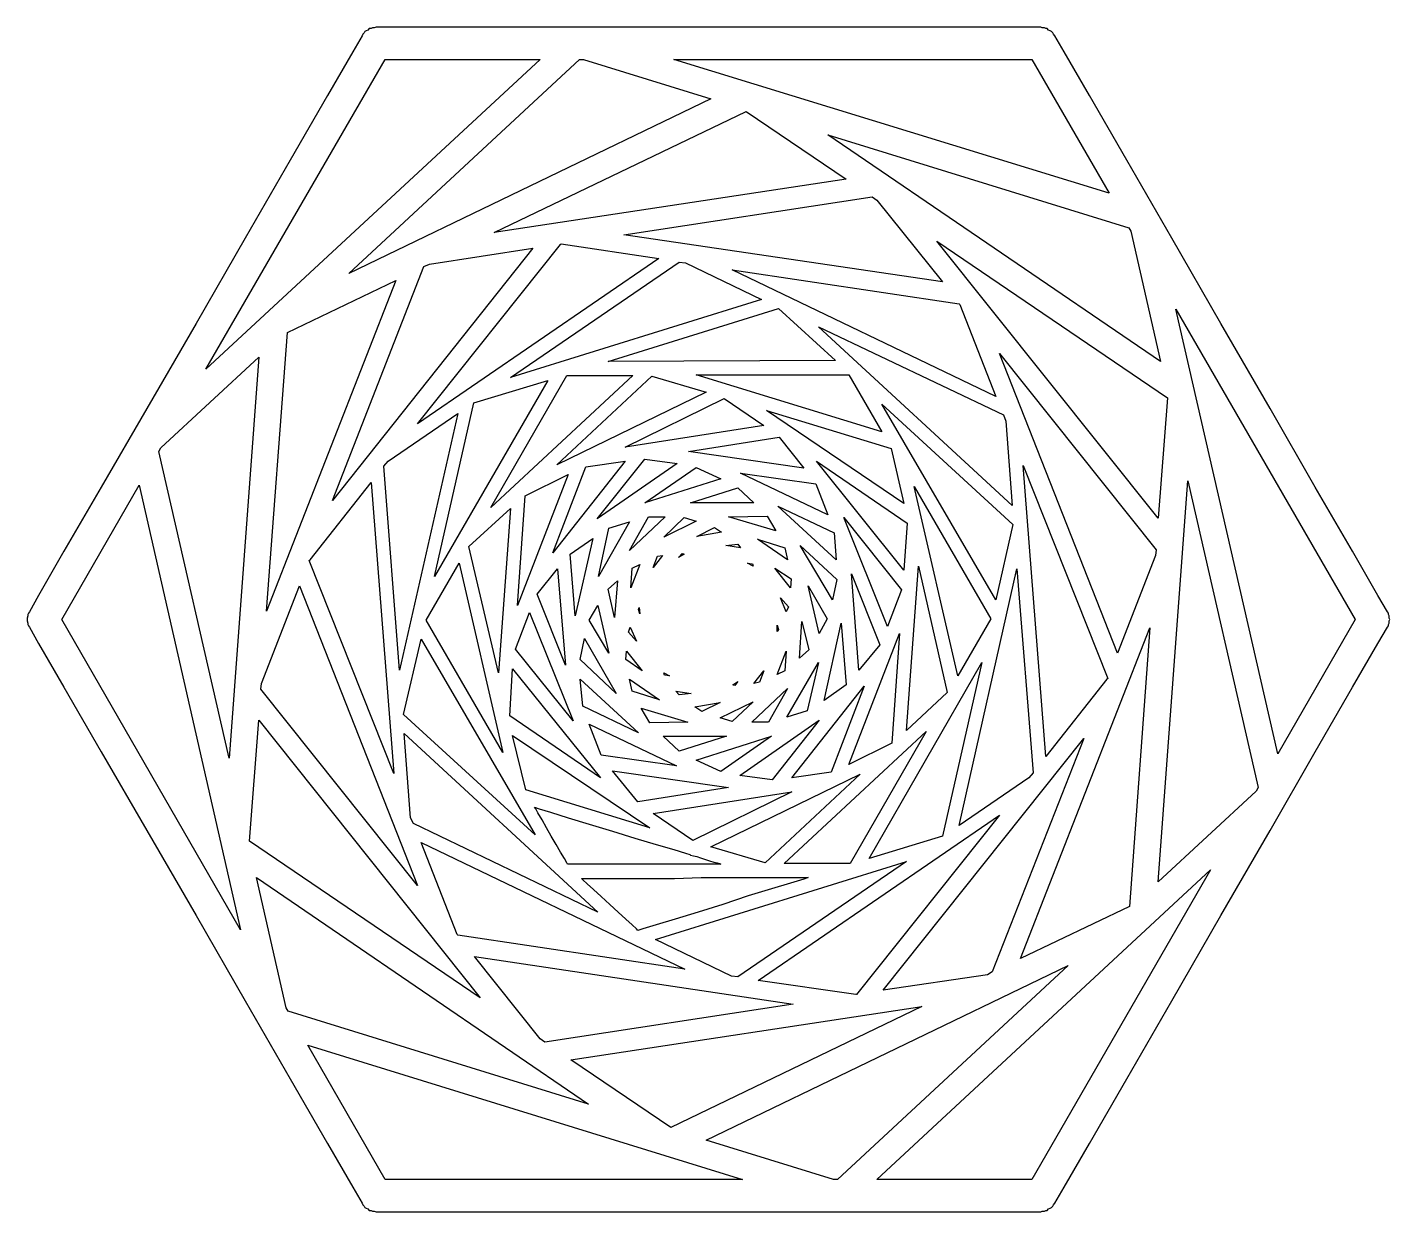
# Model space of a CAD drawing. Extents: x 1.6 to 49.5, y 3.5 to 45.2.
import ezdxf

# ---------------------------------------------------------------- set-up
doc = ezdxf.new("R2010")
doc.units = 0
doc.layers.add('Layer_1', color=7, linetype='CONTINUOUS')

msp = doc.modelspace()

# ---------------------------------------------------------------- linework, layer by layer
at = {"layer": 'Layer_1', "color": 1}
msp.add_lwpolyline([(49.399819, 24.62276), (49.053918, 25.191027), (48.164457, 26.747584), (46.854972, 28.995944), (45.273708, 31.763156), (43.5442, 34.752734), (41.814693, 37.742311), (40.233428, 40.484816), (38.923944, 42.757884), (38.034483, 44.289733), (37.713289, 44.858), (37.663874, 44.907415), (37.639167, 44.956829), (37.589752, 45.006244), (37.540338, 45.030951), (37.490923, 45.055658), (37.441509, 45.105073), (37.392094, 45.105073), (37.34268, 45.12978), (37.268558, 45.12978), (37.219143, 45.154487), (36.576755, 45.154487), (34.797833, 45.154487), (32.178864, 45.154487), (28.991628, 45.154487), (25.532613, 45.154487), (22.073597, 45.154487), (18.911069, 45.154487), (16.2921, 45.154487), (14.513178, 45.154487), (13.870789, 45.154487), (13.796667, 45.12978), (13.747253, 45.12978), (13.697838, 45.105073), (13.623717, 45.105073), (13.574302, 45.055658), (13.524887, 45.030951), (13.475473, 45.006244), (13.450766, 44.956829), (13.401351, 44.907415), (13.376644, 44.858), (13.05545, 44.289733), (12.165989, 42.757884), (10.856504, 40.484816), (9.27524, 37.742311), (7.545732, 34.752734), (5.816224, 31.763156), (4.210253, 28.995944), (2.900769, 26.747584), (2.011307, 25.191027), (1.690113, 24.62276), (1.665406, 24.573345), (1.640699, 24.523931), (1.640699, 24.474516), (1.615991, 24.400395), (1.615991, 24.35098), (1.615991, 24.301566), (1.640699, 24.227444), (1.640699, 24.178029), (1.665406, 24.128615), (1.690113, 24.0792), (2.011307, 23.510933), (2.900769, 21.979084), (4.210253, 19.706016), (5.816224, 16.938804), (7.545732, 13.949226), (9.27524, 10.959649), (10.856504, 8.217144), (12.165989, 5.944076), (13.05545, 4.412227), (13.376644, 3.84396), (13.401351, 3.794545), (13.450766, 3.745131), (13.475473, 3.695716), (13.524887, 3.671009), (13.574302, 3.646302), (13.623717, 3.596887), (13.697838, 3.596887), (13.747253, 3.57218), (13.796667, 3.57218), (13.870789, 3.547473), (14.513178, 3.547473), (16.2921, 3.547473), (18.911069, 3.547473), (22.073597, 3.547473), (25.532613, 3.547473), (28.991628, 3.547473), (32.178864, 3.547473), (34.797833, 3.547473), (36.576755, 3.547473), (37.219143, 3.547473), (37.268558, 3.57218), (37.34268, 3.57218), (37.392094, 3.596887), (37.441509, 3.596887), (37.490923, 3.646302), (37.540338, 3.671009), (37.589752, 3.695716), (37.639167, 3.745131), (37.663874, 3.794545), (37.713289, 3.84396), (38.034483, 4.412227), (38.923944, 5.944076), (40.233428, 8.217144), (41.814693, 10.959649), (43.5442, 13.949226), (45.273708, 16.938804), (46.854972, 19.706016), (48.164457, 21.979084), (49.053918, 23.510933), (49.399819, 24.0792), (49.424527, 24.128615), (49.424527, 24.178029), (49.449234, 24.227444), (49.449234, 24.301566), (49.473941, 24.35098), (49.449234, 24.400395), (49.449234, 24.474516), (49.424527, 24.523931), (49.424527, 24.573345), (49.399819, 24.62276)], dxfattribs=at)
at = {"layer": 'Layer_1', "color": 5}
for points in [[(14.191983, 44.017954), (19.627579, 44.017954), (7.891634, 33.146762), (14.191983, 44.017954)], [(21.159429, 44.017954), (25.631442, 42.634347), (12.907206, 36.506949), (21.011185, 44.017954), (21.159429, 44.017954)], [(39.615747, 39.323576), (24.321957, 44.017954), (36.897949, 44.017954), (39.615747, 39.323576)], [(18.021608, 37.939969), (26.866804, 42.189617), (30.375234, 39.817721), (18.021608, 37.939969)], [(29.732846, 41.374278), (40.30755, 38.11292), (40.381672, 37.989384), (41.419377, 33.418542), (29.732846, 41.374278)], [(31.462353, 39.076503), (33.760128, 36.210462), (22.567742, 37.865848), (31.289403, 39.200039), (31.462353, 39.076503)], [(12.338939, 28.526506), (15.550882, 36.754021), (15.74854, 36.828143), (19.380507, 37.39641), (12.338939, 28.526506)], [(20.368797, 37.544653), (23.803105, 37.025801), (15.328517, 31.219596), (20.344089, 37.519946), (20.368797, 37.544653)], [(41.345255, 27.908824), (33.56247, 37.643482), (41.666449, 32.133765), (41.345255, 27.908824)], [(24.741981, 36.877557), (27.410364, 35.59278), (18.589874, 32.850275), (24.519615, 36.902265), (24.741981, 36.877557)], [(34.377809, 35.41983), (35.637879, 32.183179), (26.372659, 36.630485), (34.353102, 35.444537), (34.377809, 35.41983)], [(10.016458, 24.647467), (10.757675, 34.431539), (14.562592, 36.259876), (10.016458, 24.647467)], [(22.024183, 33.418542), (28.003338, 35.271586), (30.004625, 33.443249), (22.024183, 33.418542)], [(45.545488, 19.631895), (41.962936, 35.246879), (48.263286, 24.35098), (45.545488, 19.631895)], [(35.983781, 31.318425), (36.206146, 28.353555), (29.411651, 34.629197), (35.909659, 31.540791), (35.983781, 31.318425)], [(6.31037, 30.37955), (9.744678, 33.566786), (8.706973, 19.483651), (6.236248, 30.256014), (6.31037, 30.37955)], [(41.246426, 26.59934), (39.912234, 23.165032), (35.761415, 33.690322), (41.271133, 26.796998), (41.246426, 26.59934)], [(15.921491, 25.858122), (17.305097, 31.960814), (19.899359, 32.751446), (15.921491, 25.858122)], [(17.898071, 28.279433), (20.566455, 32.924397), (22.888937, 32.924397), (17.898071, 28.279433)], [(20.220553, 29.786576), (23.556032, 32.89969), (25.458491, 32.331423), (20.220553, 29.786576)], [(25.112589, 32.949104), (30.474063, 32.949104), (31.635304, 30.947817), (25.112589, 32.949104)], [(22.617157, 30.404257), (26.100879, 32.109058), (27.484486, 31.170182), (22.617157, 30.404257)], [(14.290812, 29.910112), (16.73683, 31.590205), (14.686128, 22.572058), (14.142569, 29.737161), (14.290812, 29.910112)], [(27.583315, 31.689034), (31.956498, 30.354843), (32.401229, 28.427677), (27.583315, 31.689034)], [(35.637879, 25.042783), (31.635304, 31.9114), (36.230853, 27.686459), (35.637879, 25.042783)], [(24.84081, 30.256014), (28.028045, 30.750159), (28.892799, 29.663039), (24.84081, 30.256014)], [(20.07231, 26.698169), (21.233551, 29.712454), (22.617157, 29.910112), (20.07231, 26.698169)], [(21.628867, 27.884117), (23.30896, 29.984234), (24.445493, 29.83599), (21.628867, 27.884117)], [(25.977343, 29.292431), (23.30896, 28.452384), (25.112589, 29.687747), (25.977343, 29.292431)], [(32.401229, 26.080488), (29.33753, 29.910112), (32.524765, 27.735874), (32.401229, 26.080488)], [(39.541625, 22.250863), (37.392094, 19.533066), (36.601462, 29.761868), (39.566333, 22.275571), (39.541625, 22.250863)], [(18.836947, 24.845125), (19.108727, 28.699457), (20.615869, 29.440674), (18.836947, 24.845125)], [(26.669146, 29.490089), (29.312822, 29.11948), (29.732846, 28.032361), (26.669146, 29.490089)], [(44.779563, 18.32241), (41.345255, 15.135175), (42.382959, 29.218309), (44.853685, 18.445946), (44.779563, 18.32241)], [(5.544445, 29.070065), (9.102289, 13.455081), (2.826647, 24.35098), (5.544445, 29.070065)], [(13.697838, 29.168894), (14.48847, 18.940092), (11.5236, 26.426389), (11.548307, 26.451097), (13.697838, 29.168894)], [(27.138584, 28.452384), (24.914931, 28.452384), (26.570317, 28.971236), (27.138584, 28.452384)], [(34.303688, 22.3744), (32.771838, 29.020651), (35.464928, 24.375687), (34.303688, 22.3744)], [(18.169851, 22.473229), (17.132146, 26.920534), (18.589874, 28.254726), (18.169851, 22.473229)], [(27.978631, 28.328848), (29.955211, 27.389972), (30.029333, 26.451097), (27.978631, 28.328848)], [(21.678281, 25.858122), (22.04889, 27.562923), (22.7654, 27.785288), (21.678281, 25.858122)], [(22.7654, 26.772291), (23.432496, 27.958239), (24.02547, 27.958239), (22.7654, 26.772291)], [(23.976056, 27.241729), (24.692566, 27.933532), (25.112589, 27.809995), (23.976056, 27.241729)], [(27.904509, 27.464094), (26.249123, 27.958239), (27.608022, 27.982946), (27.904509, 27.464094)], [(31.832962, 24.103907), (30.301113, 27.933532), (32.327107, 25.388685), (31.832962, 24.103907)], [(25.137297, 27.266436), (25.754978, 27.58763), (26.00205, 27.414679), (25.137297, 27.266436)], [(20.689991, 26.648755), (21.480623, 27.192314), (20.862942, 24.474516), (20.689991, 26.648755)], [(26.150294, 26.945242), (26.570317, 26.994656), (26.669146, 26.87112), (26.150294, 26.945242)], [(28.324532, 26.451097), (27.26212, 27.167607), (28.225703, 26.87112), (28.324532, 26.451097)], [(29.905796, 25.042783), (28.769263, 26.945242), (30.05404, 25.759293), (29.905796, 25.042783)], [(16.786245, 26.32756), (18.318095, 19.681309), (15.625004, 24.326273), (16.786245, 26.32756)], [(23.926641, 26.59934), (23.605447, 26.179317), (23.75369, 26.574633), (23.926641, 26.59934)], [(24.692566, 26.648755), (24.494908, 26.525218), (24.618444, 26.673462), (24.692566, 26.648755)], [(26.916219, 26.32756), (27.08917, 26.302853), (27.113877, 26.228731), (26.916219, 26.32756)], [(20.24526, 26.129902), (20.51704, 22.745009), (19.52875, 25.240441), (20.24526, 26.129902)], [(23.136009, 26.278146), (22.814815, 25.462806), (22.864229, 26.15461), (23.136009, 26.278146)], [(28.423361, 25.462806), (27.879802, 26.15461), (28.448069, 25.784001), (28.423361, 25.462806)], [(30.819965, 22.572058), (30.572892, 25.956951), (31.561182, 23.461519), (30.819965, 22.572058)], [(32.920081, 26.228731), (33.933079, 21.781426), (32.500058, 20.447234), (32.920081, 26.228731)], [(36.79912, 18.791848), (34.353102, 17.111755), (36.379097, 26.129902), (36.947364, 18.964799), (36.79912, 18.791848)], [(9.843507, 22.10262), (11.177698, 25.536928), (15.328517, 15.011638), (9.818799, 21.904962), (9.843507, 22.10262)], [(22.345377, 25.709879), (22.246548, 24.425102), (22.024183, 25.413392), (22.345377, 25.709879)], [(29.436359, 23.856835), (29.041043, 25.536928), (29.708138, 24.375687), (29.436359, 23.856835)], [(28.275118, 24.62276), (28.07746, 25.116905), (28.349239, 24.795711), (28.275118, 24.62276)], [(19.25697, 24.598053), (20.78882, 20.793136), (18.762825, 23.313275), (19.25697, 24.598053)], [(21.653574, 24.845125), (22.04889, 23.165032), (21.357087, 24.326273), (21.653574, 24.845125)], [(23.111302, 24.771003), (23.136009, 24.548638), (23.086595, 24.696882), (23.111302, 24.771003)], [(22.790107, 24.0792), (23.012473, 23.585055), (22.740693, 23.906249), (22.790107, 24.0792)], [(27.953923, 23.930957), (27.953923, 24.153322), (28.003338, 24.005078), (27.953923, 23.930957)], [(28.744556, 22.992081), (28.818677, 24.276858), (29.06575, 23.288568), (28.744556, 22.992081)], [(30.375234, 22.053205), (29.609309, 21.509646), (30.202283, 24.227444), (30.375234, 22.053205)], [(41.048768, 24.054493), (40.332257, 14.270421), (36.502633, 12.442084), (41.048768, 24.054493)], [(15.452053, 23.659177), (19.454628, 16.79056), (14.834372, 21.015501), (15.452053, 23.659177)], [(21.184136, 23.683884), (22.295962, 21.756718), (21.035893, 22.942667), (21.184136, 23.683884)], [(32.252986, 23.856835), (31.981206, 20.002503), (30.474063, 19.261286), (32.252986, 23.856835)], [(22.666571, 23.239154), (23.210131, 22.547351), (22.641864, 22.942667), (22.666571, 23.239154)], [(27.953923, 22.423814), (28.275118, 23.239154), (28.225703, 22.547351), (27.953923, 22.423814)], [(18.663996, 22.621472), (21.752403, 18.791848), (18.565167, 20.966086), (18.663996, 22.621472)], [(27.138584, 22.10262), (27.484486, 22.547351), (27.336242, 22.152034), (27.138584, 22.10262)], [(29.411651, 22.843838), (29.016335, 21.139037), (28.299825, 20.916672), (29.411651, 22.843838)], [(35.143734, 22.843838), (33.760128, 16.741146), (31.190574, 15.950514), (35.143734, 22.843838)], [(21.035893, 22.250863), (23.086595, 20.373112), (21.134722, 21.311988), (21.035893, 22.250863)], [(22.7654, 22.250863), (23.827812, 21.534353), (22.864229, 21.83084), (22.7654, 22.250863)], [(24.173714, 22.3744), (24.000763, 22.399107), (23.976056, 22.473229), (24.173714, 22.3744)], [(26.397366, 22.053205), (26.570317, 22.176742), (26.471488, 22.028498), (26.397366, 22.053205)], [(24.939639, 21.756718), (24.519615, 21.707304), (24.396079, 21.83084), (24.939639, 21.756718)], [(28.324532, 21.929669), (27.657436, 20.743721), (27.064462, 20.743721), (28.324532, 21.929669)], [(31.017623, 22.003791), (29.856382, 18.989506), (28.472776, 18.791848), (31.017623, 22.003791)], [(23.185424, 21.237866), (24.816102, 20.743721), (23.481911, 20.719014), (23.185424, 21.237866)], [(25.952636, 21.435524), (25.310247, 21.11433), (25.063175, 21.287281), (25.952636, 21.435524)], [(27.113877, 21.460231), (26.372659, 20.768428), (25.952636, 20.891965), (27.113877, 21.460231)], [(9.744678, 20.817843), (17.527463, 11.058478), (9.423483, 16.568195), (9.744678, 20.817843)], [(21.357087, 20.669599), (24.420786, 19.211871), (21.77711, 19.58248), (21.357087, 20.669599)], [(29.436359, 20.817843), (27.780973, 18.717726), (26.644439, 18.86597), (29.436359, 20.817843)], [(21.653574, 14.072763), (15.180273, 17.185877), (15.081444, 17.383535), (14.859079, 20.348405), (21.653574, 14.072763)], [(23.481911, 17.037633), (19.133434, 18.371825), (18.663996, 20.274283), (23.481911, 17.037633)], [(23.951348, 20.249576), (26.175001, 20.249576), (24.519615, 19.730724), (23.951348, 20.249576)], [(25.112589, 19.409529), (27.756265, 20.249576), (25.977343, 19.014213), (25.112589, 19.409529)], [(33.191861, 20.422527), (30.523478, 15.777563), (28.200996, 15.777563), (33.191861, 20.422527)], [(35.341392, 11.873817), (31.684719, 11.330258), (38.726286, 20.175454), (35.514343, 11.972646), (35.341392, 11.873817)], [(26.249123, 18.445946), (23.061887, 17.951801), (22.172426, 19.038921), (26.249123, 18.445946)], [(30.869379, 18.915384), (27.5339, 15.80227), (25.631442, 16.370537), (30.869379, 18.915384)], [(28.472776, 18.297703), (24.989053, 16.592902), (23.605447, 17.531778), (28.472776, 18.297703)], [(24.890224, 16.098757), (24.890224, 16.098757), (24.914931, 16.07405), (25.01376, 16.049343), (25.137297, 16.024636), (25.260833, 15.975221), (25.433784, 15.925807), (25.582027, 15.876392), (25.730271, 15.826978), (25.853807, 15.80227), (25.927929, 15.777563), (25.977343, 15.752856), (25.8291, 15.752856), (25.409076, 15.752856), (24.816102, 15.752856), (24.074885, 15.752856), (23.284253, 15.752856), (22.49362, 15.752856), (21.752403, 15.752856), (21.159429, 15.752856), (20.764113, 15.752856), (20.591162, 15.752856), (20.566455, 15.80227), (20.492333, 15.950514), (20.344089, 16.172879), (20.195846, 16.444659), (20.022895, 16.741146), (19.849944, 17.037633), (19.701701, 17.309413), (19.553457, 17.556485), (19.479336, 17.704729), (19.429921, 17.754143), (19.602872, 17.704729), (19.998188, 17.581193), (20.615869, 17.383535), (21.357087, 17.161169), (22.172426, 16.914097), (22.963058, 16.667024), (23.704276, 16.444659), (24.321957, 16.271708), (24.741981, 16.148172), (24.890224, 16.098757)], [(30.721136, 11.182014), (27.286828, 11.676159), (35.761415, 17.482364), (30.745843, 11.182014), (30.721136, 11.182014)], [(16.712123, 13.282131), (15.452053, 16.518781), (24.717273, 12.071475), (16.73683, 13.257423), (16.712123, 13.282131)], [(26.347952, 11.824403), (23.679569, 13.10918), (32.500058, 15.851685), (26.570317, 11.799695), (26.347952, 11.824403)], [(36.897949, 4.684006), (31.462353, 4.684006), (43.173591, 15.555198), (36.897949, 4.684006)], [(10.708261, 10.712576), (9.670556, 15.283418), (21.33238, 7.327682), (10.782382, 10.58904), (10.708261, 10.712576)], [(27.583315, 15.283418), (27.583315, 15.283418), (27.632729, 15.283418), (27.731558, 15.283418), (27.904509, 15.283418), (28.102167, 15.283418), (28.324532, 15.283418), (28.52219, 15.283418), (28.744556, 15.283418), (28.892799, 15.283418), (29.016335, 15.283418), (29.041043, 15.283418), (28.892799, 15.234004), (28.423361, 15.08576), (27.756265, 14.888102), (26.940926, 14.641029), (26.051465, 14.344542), (25.186711, 14.072763), (24.371372, 13.82569), (23.704276, 13.628032), (23.234838, 13.479789), (23.061887, 13.430374), (23.012473, 13.479789), (22.864229, 13.628032), (22.641864, 13.82569), (22.370084, 14.072763), (22.073597, 14.344542), (21.77711, 14.616322), (21.50533, 14.863395), (21.282965, 15.061053), (21.134722, 15.209296), (21.085307, 15.258711), (21.258258, 15.258711), (21.752403, 15.258711), (22.49362, 15.258711), (23.383082, 15.258711), (24.346664, 15.258711), (25.28554, 15.283418), (26.175001, 15.283418), (26.916219, 15.283418), (27.410364, 15.283418), (27.583315, 15.283418)], [(19.627579, 9.625457), (17.329805, 12.516206), (28.52219, 10.836112), (19.80053, 9.501921), (19.627579, 9.625457)], [(29.930504, 4.684006), (25.458491, 6.067613), (38.182726, 12.195011), (30.078747, 4.684006), (29.930504, 4.684006)], [(33.043618, 10.761991), (24.223128, 6.512343), (20.714698, 8.884239), (33.043618, 10.761991)], [(11.474185, 9.403092), (26.743268, 4.684006), (14.191983, 4.684006), (11.474185, 9.403092)]]:
    msp.add_lwpolyline(points, dxfattribs=at)

doc.saveas('drawing.dxf')
